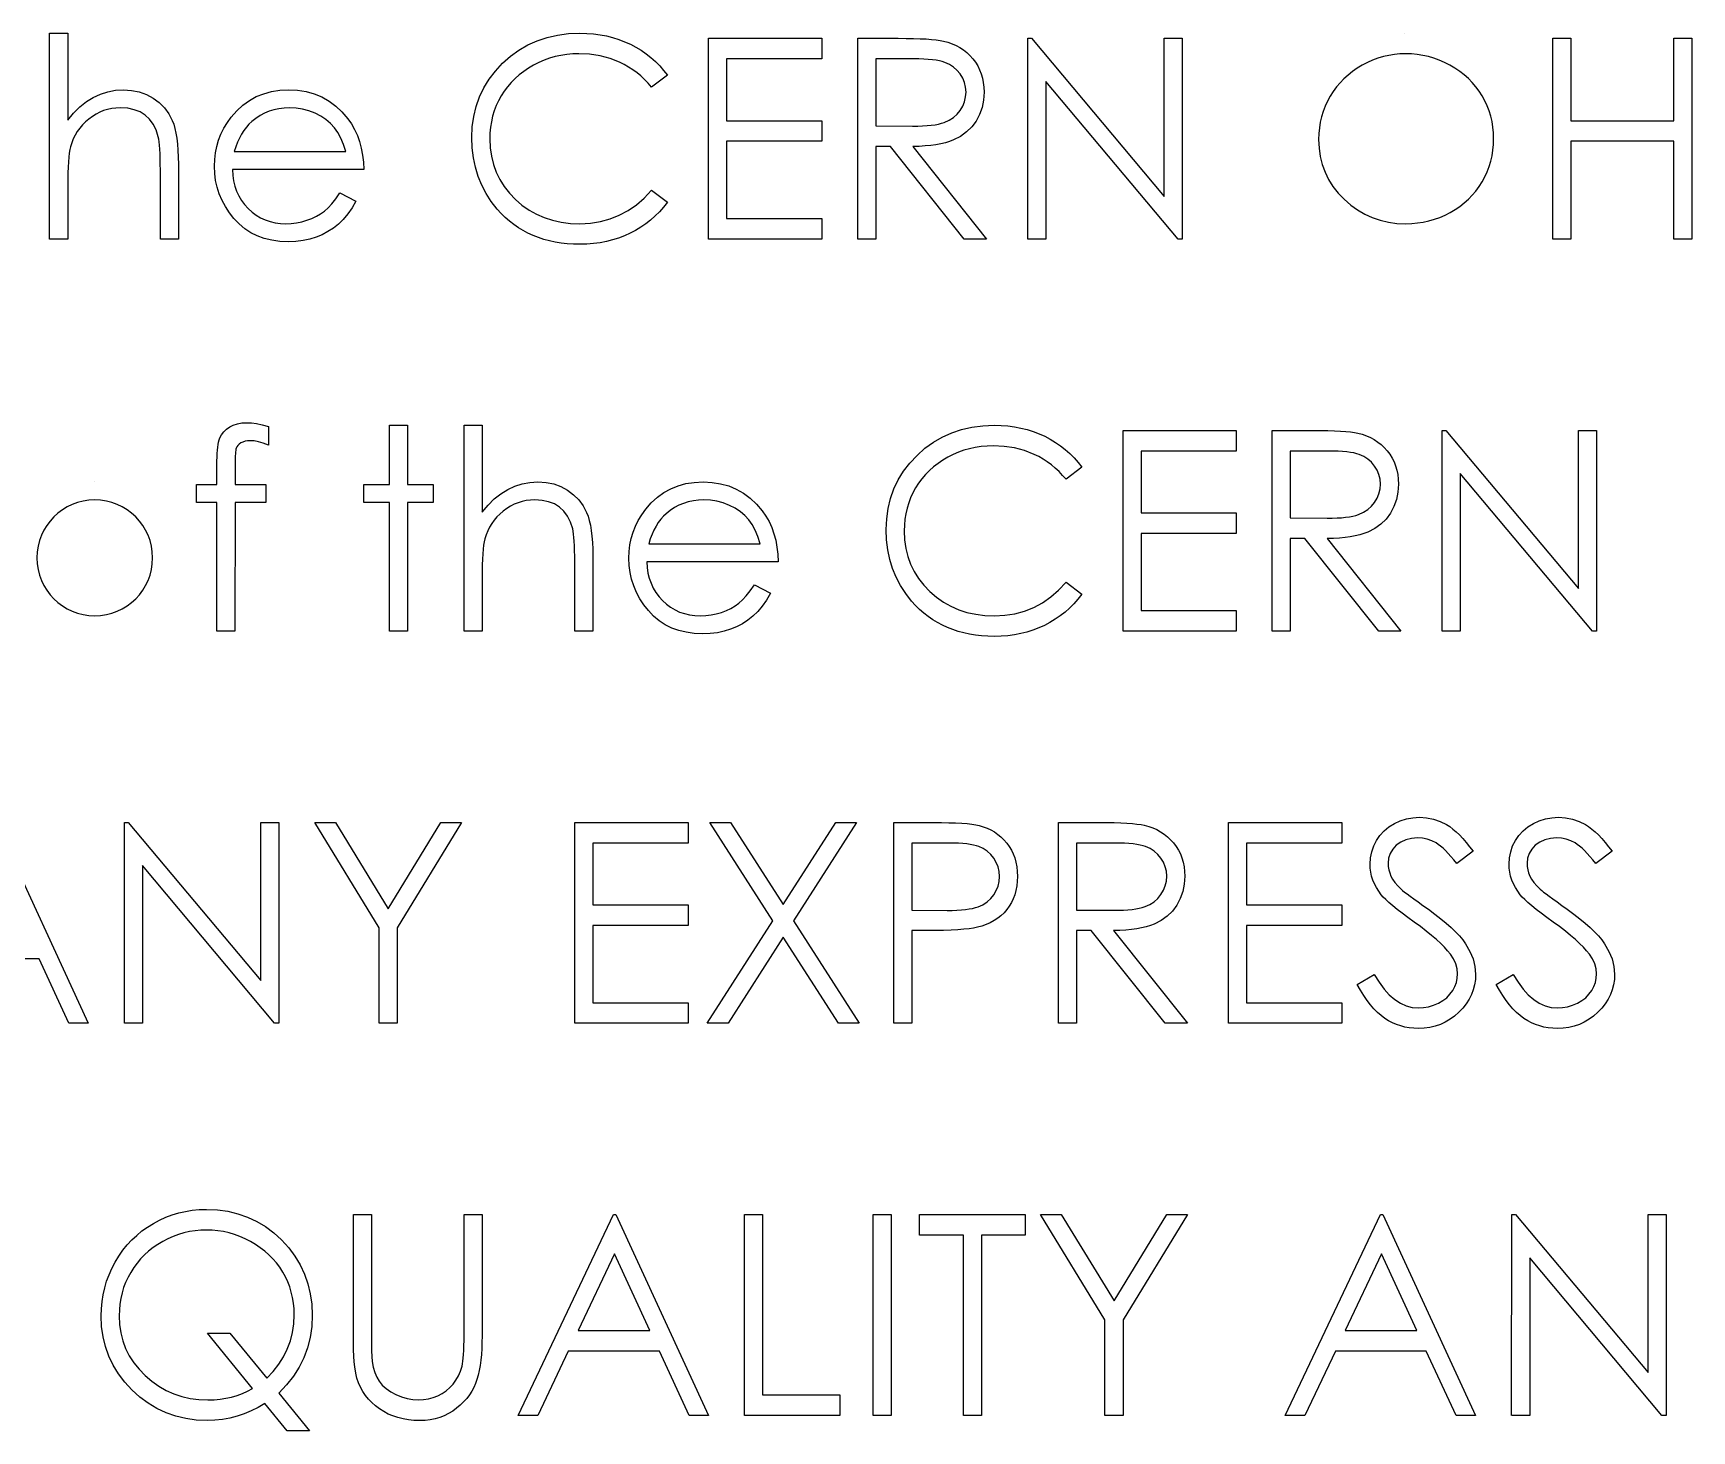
# Model space of a CAD drawing. Header units: millimetres. Extents: x -49 to 245, y 0 to 119.
# Drawn here: x 115.17 to 144.08, y 87.61 to 111.97 of the extents above; entities that cross this region are included whole.
import ezdxf

# ---------------------------------------------------------------- set-up
doc = ezdxf.new("R2010")
doc.units = ezdxf.units.MM

msp = doc.modelspace()

# ---------------------------------------------------------------- linework, layer by layer
at = {"color": 7, "linetype": 'Continuous'}
for p, q in [((139.08, 111.968), (139.08, 111.968)), ((116.242, 104.148), (116.242, 104.148))]:
    msp.add_line(p, q, dxfattribs=at)
at = {"color": 7, "linetype": 'Continuous', "flags": 128}
for points in [[(115.455, 111.968), (115.769, 111.968), (115.769, 111.968), (115.769, 110.453), (115.769, 110.453), (115.873, 110.577), (115.983, 110.684), (116.096, 110.776), (116.215, 110.849), (116.339, 110.907), (116.469, 110.948), (116.603, 110.973), (116.743, 110.981), (116.743, 110.981), (116.884, 110.972), (117.017, 110.945), (117.142, 110.9), (117.259, 110.837), (117.364, 110.758), (117.455, 110.668), (117.531, 110.564), (117.592, 110.448), (117.617, 110.383), (117.639, 110.309), (117.657, 110.227), (117.672, 110.136), (117.684, 110.035), (117.692, 109.927), (117.698, 109.81), (117.699, 109.685), (117.699, 109.685), (117.699, 108.379), (117.699, 108.379), (117.385, 108.379), (117.385, 108.379), (117.385, 109.582), (117.385, 109.582), (117.384, 109.686), (117.383, 109.781), (117.38, 109.868), (117.376, 109.946), (117.371, 110.014), (117.365, 110.072), (117.357, 110.123), (117.348, 110.164), (117.348, 110.164), (117.311, 110.281), (117.26, 110.384), (117.197, 110.47), (117.121, 110.541), (117.031, 110.596), (116.93, 110.635), (116.815, 110.659), (116.687, 110.667), (116.687, 110.667), (116.611, 110.664), (116.538, 110.655), (116.466, 110.64), (116.396, 110.619), (116.328, 110.591), (116.263, 110.558), (116.199, 110.518), (116.138, 110.472), (116.079, 110.422), (116.027, 110.369), (115.979, 110.313), (115.936, 110.254), (115.899, 110.192), (115.867, 110.128), (115.84, 110.06), (115.818, 109.99), (115.818, 109.99), (115.807, 109.939), (115.797, 109.878), (115.788, 109.807), (115.781, 109.725), (115.776, 109.635), (115.772, 109.534), (115.77, 109.424), (115.769, 109.303), (115.769, 109.303), (115.769, 108.379), (115.769, 108.379), (115.455, 108.379), (115.455, 108.379), (115.455, 111.968)], [(126.225, 111.236), (125.95, 111.026), (125.95, 111.026), (125.89, 111.095), (125.828, 111.161), (125.763, 111.222), (125.695, 111.278), (125.623, 111.33), (125.549, 111.378), (125.472, 111.421), (125.392, 111.461), (125.225, 111.526), (125.051, 111.572), (124.869, 111.6), (124.678, 111.609), (124.678, 111.609), (124.573, 111.606), (124.469, 111.597), (124.367, 111.581), (124.268, 111.559), (124.17, 111.531), (124.075, 111.498), (123.982, 111.457), (123.89, 111.411), (123.802, 111.359), (123.719, 111.303), (123.641, 111.243), (123.568, 111.178), (123.5, 111.109), (123.438, 111.036), (123.38, 110.959), (123.328, 110.877), (123.281, 110.792), (123.241, 110.705), (123.206, 110.615), (123.178, 110.522), (123.156, 110.426), (123.141, 110.329), (123.131, 110.228), (123.128, 110.125), (123.128, 110.125), (123.135, 109.97), (123.156, 109.822), (123.191, 109.68), (123.24, 109.546), (123.302, 109.417), (123.379, 109.295), (123.47, 109.179), (123.574, 109.071), (123.689, 108.972), (123.812, 108.885), (123.942, 108.813), (124.078, 108.754), (124.223, 108.707), (124.374, 108.674), (124.533, 108.654), (124.7, 108.648), (124.7, 108.648), (124.883, 108.657), (125.058, 108.684), (125.225, 108.73), (125.386, 108.794), (125.538, 108.876), (125.683, 108.976), (125.82, 109.094), (125.95, 109.231), (125.95, 109.231), (126.225, 109.023), (126.225, 109.023), (126.157, 108.938), (126.086, 108.857), (126.011, 108.782), (125.932, 108.712), (125.848, 108.646), (125.76, 108.586), (125.669, 108.531), (125.573, 108.48), (125.474, 108.435), (125.373, 108.397), (125.268, 108.364), (125.16, 108.336), (125.05, 108.315), (124.937, 108.301), (124.821, 108.292), (124.702, 108.289), (124.702, 108.289), (124.589, 108.291), (124.479, 108.299), (124.372, 108.311), (124.268, 108.327), (124.167, 108.348), (124.07, 108.375), (123.975, 108.406), (123.884, 108.442), (123.794, 108.482), (123.709, 108.528), (123.626, 108.578), (123.546, 108.633), (123.47, 108.693), (123.396, 108.757), (123.325, 108.827), (123.258, 108.901), (123.258, 108.901), (123.154, 109.033), (123.064, 109.173), (122.987, 109.319), (122.925, 109.472), (122.877, 109.631), (122.842, 109.797), (122.821, 109.969), (122.814, 110.149), (122.814, 110.149), (122.823, 110.337), (122.848, 110.518), (122.89, 110.692), (122.949, 110.857), (123.024, 111.015), (123.117, 111.165), (123.225, 111.308), (123.351, 111.443), (123.49, 111.567), (123.637, 111.673), (123.792, 111.763), (123.956, 111.837), (124.129, 111.895), (124.31, 111.935), (124.5, 111.96), (124.698, 111.968), (124.698, 111.968), (124.818, 111.965), (124.936, 111.956), (125.05, 111.941), (125.162, 111.92), (125.27, 111.893), (125.376, 111.86), (125.479, 111.82), (125.579, 111.775), (125.675, 111.725), (125.767, 111.67), (125.854, 111.609), (125.937, 111.545), (126.016, 111.475), (126.09, 111.4), (126.159, 111.32), (126.225, 111.236)], [(126.943, 111.879), (128.917, 111.879), (128.917, 111.879), (128.917, 111.52), (128.917, 111.52), (127.257, 111.52), (127.257, 111.52), (127.257, 110.443), (127.257, 110.443), (128.917, 110.443), (128.917, 110.443), (128.917, 110.084), (128.917, 110.084), (127.257, 110.084), (127.257, 110.084), (127.257, 108.737), (127.257, 108.737), (128.917, 108.737), (128.917, 108.737), (128.917, 108.379), (128.917, 108.379), (126.943, 108.379), (126.943, 108.379), (126.943, 111.879)], [(129.545, 111.879), (130.246, 111.879), (130.246, 111.879), (130.386, 111.878), (130.515, 111.876), (130.631, 111.871), (130.736, 111.867), (130.83, 111.86), (130.911, 111.852), (130.981, 111.842), (131.038, 111.831), (131.038, 111.831), (131.115, 111.811), (131.188, 111.785), (131.257, 111.754), (131.322, 111.718), (131.384, 111.677), (131.442, 111.63), (131.497, 111.579), (131.547, 111.522), (131.594, 111.462), (131.634, 111.398), (131.667, 111.33), (131.695, 111.259), (131.716, 111.185), (131.732, 111.108), (131.741, 111.027), (131.744, 110.943), (131.744, 110.943), (131.735, 110.803), (131.709, 110.673), (131.666, 110.551), (131.606, 110.437), (131.529, 110.335), (131.438, 110.246), (131.332, 110.17), (131.211, 110.107), (131.144, 110.082), (131.071, 110.058), (130.992, 110.039), (130.906, 110.023), (130.814, 110.011), (130.717, 110.002), (130.613, 109.996), (130.503, 109.994), (130.503, 109.994), (131.789, 108.379), (131.789, 108.379), (131.4, 108.379), (131.4, 108.379), (130.114, 109.994), (130.114, 109.994), (129.859, 109.994), (129.859, 109.994), (129.859, 108.379), (129.859, 108.379), (129.545, 108.379), (129.545, 108.379), (129.545, 111.879)], [(132.507, 108.379), (132.507, 111.879), (132.507, 111.879), (132.573, 111.879), (132.573, 111.879), (134.885, 109.124), (134.885, 109.124), (134.885, 111.879), (134.885, 111.879), (135.199, 111.879), (135.199, 111.879), (135.199, 108.379), (135.199, 108.379), (135.127, 108.379), (135.127, 108.379), (132.821, 111.127), (132.821, 111.127), (132.821, 108.379), (132.821, 108.379), (132.507, 108.379)], [(141.66, 111.879), (141.975, 111.879), (141.975, 111.879), (141.975, 110.443), (141.975, 110.443), (143.769, 110.443), (143.769, 110.443), (143.769, 111.879), (143.769, 111.879), (144.084, 111.879), (144.084, 111.879), (144.084, 108.379), (144.084, 108.379), (143.769, 108.379), (143.769, 108.379), (143.769, 110.084), (143.769, 110.084), (141.975, 110.084), (141.975, 110.084), (141.975, 108.379), (141.975, 108.379), (141.66, 108.379), (141.66, 108.379), (141.66, 111.879)], [(129.859, 111.52), (129.859, 110.353), (129.859, 110.353), (130.5, 110.348), (130.5, 110.348), (130.59, 110.349), (130.674, 110.352), (130.752, 110.357), (130.824, 110.364), (130.89, 110.373), (130.949, 110.384), (131.003, 110.398), (131.051, 110.413), (131.135, 110.451), (131.21, 110.498), (131.275, 110.555), (131.329, 110.622), (131.374, 110.696), (131.404, 110.774), (131.423, 110.857), (131.43, 110.943), (131.43, 110.943), (131.423, 111.027), (131.404, 111.108), (131.372, 111.184), (131.328, 111.257), (131.273, 111.323), (131.211, 111.378), (131.141, 111.423), (131.062, 111.459), (131.017, 111.473), (130.966, 111.485), (130.908, 111.496), (130.844, 111.504), (130.771, 111.511), (130.693, 111.516), (130.607, 111.519), (130.515, 111.52), (130.515, 111.52), (129.859, 111.52)], [(139.096, 111.609), (138.996, 111.606), (138.898, 111.597), (138.801, 111.581), (138.706, 111.559), (138.612, 111.531), (138.519, 111.496), (138.428, 111.456), (138.337, 111.409), (138.25, 111.357), (138.168, 111.3), (138.091, 111.239), (138.019, 111.174), (137.952, 111.104), (137.888, 111.031), (137.831, 110.952), (137.778, 110.87), (137.731, 110.784), (137.69, 110.696), (137.656, 110.605), (137.628, 110.511), (137.605, 110.416), (137.59, 110.318), (137.58, 110.218), (137.577, 110.114), (137.577, 110.114), (137.584, 109.963), (137.605, 109.818), (137.64, 109.679), (137.689, 109.546), (137.751, 109.418), (137.827, 109.297), (137.918, 109.182), (138.022, 109.073), (138.137, 108.973), (138.257, 108.887), (138.382, 108.814), (138.513, 108.754), (138.651, 108.707), (138.793, 108.674), (138.942, 108.654), (139.096, 108.648), (139.096, 108.648), (139.2, 108.651), (139.301, 108.66), (139.401, 108.675), (139.5, 108.697), (139.596, 108.724), (139.69, 108.757), (139.781, 108.797), (139.872, 108.843), (139.959, 108.894), (140.041, 108.949), (140.117, 109.01), (140.19, 109.074), (140.257, 109.143), (140.319, 109.216), (140.376, 109.294), (140.429, 109.377), (140.476, 109.463), (140.516, 109.551), (140.551, 109.642), (140.579, 109.735), (140.6, 109.831), (140.616, 109.928), (140.626, 110.028), (140.628, 110.131), (140.628, 110.131), (140.626, 110.232), (140.616, 110.332), (140.6, 110.429), (140.579, 110.523), (140.551, 110.615), (140.516, 110.704), (140.476, 110.791), (140.429, 110.876), (140.376, 110.957), (140.319, 111.034), (140.255, 111.107), (140.188, 111.176), (140.115, 111.24), (140.037, 111.301), (139.954, 111.357), (139.866, 111.409), (139.774, 111.456), (139.681, 111.496), (139.587, 111.531), (139.492, 111.559), (139.394, 111.581), (139.296, 111.597), (139.197, 111.606), (139.096, 111.609)], [(120.516, 109.186), (120.795, 109.04), (120.795, 109.04), (120.726, 108.923), (120.653, 108.817), (120.574, 108.723), (120.49, 108.642), (120.401, 108.571), (120.307, 108.51), (120.207, 108.456), (120.102, 108.412), (119.99, 108.378), (119.872, 108.353), (119.746, 108.339), (119.614, 108.334), (119.614, 108.334), (119.466, 108.34), (119.328, 108.359), (119.197, 108.39), (119.075, 108.435), (118.961, 108.491), (118.855, 108.561), (118.757, 108.643), (118.668, 108.737), (118.588, 108.84), (118.519, 108.946), (118.46, 109.055), (118.413, 109.168), (118.375, 109.284), (118.348, 109.402), (118.333, 109.525), (118.327, 109.65), (118.327, 109.65), (118.332, 109.768), (118.345, 109.883), (118.369, 109.995), (118.401, 110.103), (118.442, 110.208), (118.493, 110.31), (118.553, 110.409), (118.622, 110.504), (118.622, 110.504), (118.719, 110.616), (118.824, 110.713), (118.937, 110.795), (119.058, 110.862), (119.187, 110.914), (119.324, 110.952), (119.469, 110.973), (119.621, 110.981), (119.621, 110.981), (119.778, 110.973), (119.928, 110.95), (120.069, 110.91), (120.201, 110.856), (120.326, 110.785), (120.442, 110.698), (120.551, 110.595), (120.651, 110.478), (120.651, 110.478), (120.716, 110.386), (120.771, 110.289), (120.819, 110.186), (120.857, 110.078), (120.888, 109.964), (120.911, 109.845), (120.924, 109.72), (120.93, 109.59), (120.93, 109.59), (118.641, 109.59), (118.641, 109.59), (118.648, 109.489), (118.662, 109.392), (118.684, 109.3), (118.715, 109.214), (118.753, 109.132), (118.799, 109.054), (118.854, 108.981), (118.916, 108.912), (118.985, 108.85), (119.057, 108.796), (119.133, 108.751), (119.214, 108.714), (119.298, 108.685), (119.387, 108.665), (119.478, 108.652), (119.574, 108.648), (119.574, 108.648), (119.668, 108.651), (119.76, 108.662), (119.851, 108.681), (119.941, 108.707), (120.027, 108.74), (120.107, 108.777), (120.179, 108.82), (120.245, 108.866), (120.309, 108.923), (120.375, 108.996), (120.445, 109.083), (120.516, 109.186)], [(120.616, 109.904), (120.578, 110.028), (120.533, 110.139), (120.48, 110.236), (120.42, 110.321), (120.351, 110.395), (120.271, 110.462), (120.182, 110.52), (120.081, 110.572), (119.975, 110.614), (119.865, 110.643), (119.753, 110.661), (119.638, 110.667), (119.638, 110.667), (119.544, 110.663), (119.452, 110.652), (119.365, 110.633), (119.281, 110.607), (119.2, 110.573), (119.123, 110.532), (119.049, 110.483), (118.978, 110.427), (118.978, 110.427), (118.929, 110.381), (118.884, 110.329), (118.841, 110.272), (118.802, 110.21), (118.765, 110.141), (118.732, 110.068), (118.702, 109.989), (118.674, 109.904), (118.674, 109.904), (120.616, 109.904)], [(119.269, 105.114), (119.269, 104.787), (119.269, 104.787), (119.18, 104.822), (119.097, 104.846), (119.021, 104.861), (118.951, 104.866), (118.951, 104.866), (118.904, 104.863), (118.861, 104.856), (118.822, 104.843), (118.787, 104.826), (118.758, 104.805), (118.734, 104.783), (118.716, 104.759), (118.705, 104.734), (118.701, 104.718), (118.698, 104.697), (118.695, 104.671), (118.692, 104.639), (118.69, 104.601), (118.69, 104.559), (118.688, 104.511), (118.688, 104.458), (118.688, 104.458), (118.688, 104.103), (118.688, 104.103), (119.225, 104.103), (119.225, 104.103), (119.225, 103.789), (119.225, 103.789), (118.688, 103.789), (118.688, 103.789), (118.686, 101.545), (118.686, 101.545), (118.372, 101.545), (118.372, 101.545), (118.372, 103.789), (118.372, 103.789), (118.013, 103.789), (118.013, 103.789), (118.013, 104.103), (118.013, 104.103), (118.372, 104.103), (118.372, 104.103), (118.372, 104.512), (118.372, 104.512), (118.373, 104.58), (118.376, 104.642), (118.379, 104.7), (118.385, 104.753), (118.392, 104.8), (118.401, 104.843), (118.411, 104.88), (118.422, 104.913), (118.452, 104.97), (118.491, 105.021), (118.537, 105.067), (118.594, 105.106), (118.657, 105.138), (118.727, 105.162), (118.804, 105.175), (118.887, 105.18), (118.887, 105.18), (118.971, 105.176), (119.063, 105.164), (119.162, 105.143), (119.269, 105.114)], [(121.378, 105.135), (121.693, 105.135), (121.693, 105.135), (121.693, 104.103), (121.693, 104.103), (122.141, 104.103), (122.141, 104.103), (122.141, 103.789), (122.141, 103.789), (121.693, 103.789), (121.693, 103.789), (121.693, 101.545), (121.693, 101.545), (121.378, 101.545), (121.378, 101.545), (121.378, 103.789), (121.378, 103.789), (120.93, 103.789), (120.93, 103.789), (120.93, 104.103), (120.93, 104.103), (121.378, 104.103), (121.378, 104.103), (121.378, 105.135)], [(122.68, 105.135), (122.994, 105.135), (122.994, 105.135), (122.994, 103.62), (122.994, 103.62), (123.098, 103.744), (123.207, 103.851), (123.321, 103.942), (123.44, 104.016), (123.564, 104.073), (123.694, 104.115), (123.827, 104.139), (123.967, 104.148), (123.967, 104.148), (124.109, 104.139), (124.242, 104.112), (124.367, 104.066), (124.483, 104.003), (124.588, 103.925), (124.679, 103.834), (124.755, 103.731), (124.816, 103.615), (124.841, 103.55), (124.863, 103.475), (124.881, 103.393), (124.897, 103.302), (124.908, 103.202), (124.916, 103.094), (124.922, 102.977), (124.923, 102.851), (124.923, 102.851), (124.923, 101.545), (124.923, 101.545), (124.609, 101.545), (124.609, 101.545), (124.609, 102.748), (124.609, 102.748), (124.608, 102.853), (124.607, 102.948), (124.604, 103.034), (124.6, 103.112), (124.595, 103.18), (124.589, 103.239), (124.581, 103.29), (124.573, 103.33), (124.573, 103.33), (124.535, 103.448), (124.484, 103.55), (124.421, 103.637), (124.345, 103.707), (124.256, 103.763), (124.154, 103.802), (124.039, 103.826), (123.912, 103.834), (123.912, 103.834), (123.836, 103.831), (123.762, 103.822), (123.69, 103.806), (123.621, 103.785), (123.553, 103.757), (123.487, 103.724), (123.424, 103.684), (123.362, 103.639), (123.304, 103.588), (123.251, 103.536), (123.203, 103.48), (123.161, 103.421), (123.124, 103.359), (123.091, 103.294), (123.064, 103.226), (123.042, 103.156), (123.042, 103.156), (123.031, 103.105), (123.021, 103.044), (123.013, 102.973), (123.006, 102.892), (123.001, 102.802), (122.997, 102.701), (122.995, 102.591), (122.994, 102.47), (122.994, 102.47), (122.994, 101.545), (122.994, 101.545), (122.68, 101.545), (122.68, 101.545), (122.68, 105.135)], [(133.449, 104.403), (133.174, 104.193), (133.174, 104.193), (133.115, 104.262), (133.052, 104.327), (132.987, 104.388), (132.919, 104.445), (132.847, 104.497), (132.774, 104.545), (132.697, 104.588), (132.617, 104.627), (132.45, 104.693), (132.275, 104.739), (132.093, 104.767), (131.902, 104.776), (131.902, 104.776), (131.797, 104.773), (131.693, 104.763), (131.592, 104.748), (131.493, 104.726), (131.395, 104.698), (131.299, 104.664), (131.206, 104.624), (131.114, 104.578), (131.026, 104.526), (130.943, 104.47), (130.865, 104.409), (130.792, 104.345), (130.724, 104.276), (130.662, 104.203), (130.604, 104.125), (130.552, 104.044), (130.505, 103.959), (130.465, 103.871), (130.431, 103.782), (130.403, 103.689), (130.381, 103.593), (130.365, 103.496), (130.356, 103.395), (130.353, 103.292), (130.353, 103.292), (130.36, 103.137), (130.381, 102.989), (130.415, 102.847), (130.464, 102.713), (130.527, 102.584), (130.604, 102.462), (130.694, 102.346), (130.799, 102.237), (130.914, 102.138), (131.036, 102.052), (131.166, 101.98), (131.303, 101.92), (131.447, 101.874), (131.599, 101.841), (131.758, 101.821), (131.924, 101.814), (131.924, 101.814), (132.107, 101.824), (132.282, 101.851), (132.45, 101.896), (132.61, 101.96), (132.763, 102.042), (132.908, 102.143), (133.044, 102.261), (133.174, 102.398), (133.174, 102.398), (133.449, 102.19), (133.449, 102.19), (133.382, 102.105), (133.31, 102.024), (133.235, 101.949), (133.156, 101.879), (133.072, 101.813), (132.985, 101.753), (132.893, 101.697), (132.798, 101.647), (132.699, 101.602), (132.597, 101.563), (132.493, 101.53), (132.385, 101.503), (132.275, 101.482), (132.161, 101.467), (132.045, 101.458), (131.926, 101.455), (131.926, 101.455), (131.813, 101.458), (131.703, 101.465), (131.597, 101.477), (131.493, 101.494), (131.392, 101.515), (131.294, 101.542), (131.2, 101.573), (131.108, 101.608), (131.019, 101.649), (130.933, 101.695), (130.851, 101.745), (130.771, 101.8), (130.694, 101.859), (130.621, 101.924), (130.55, 101.993), (130.482, 102.068), (130.482, 102.068), (130.379, 102.2), (130.288, 102.34), (130.212, 102.485), (130.149, 102.638), (130.101, 102.797), (130.067, 102.964), (130.046, 103.136), (130.039, 103.316), (130.039, 103.316), (130.047, 103.504), (130.072, 103.685), (130.114, 103.858), (130.173, 104.024), (130.248, 104.181), (130.341, 104.332), (130.45, 104.474), (130.576, 104.61), (130.715, 104.733), (130.861, 104.84), (131.017, 104.929), (131.181, 105.004), (131.353, 105.061), (131.534, 105.102), (131.724, 105.127), (131.922, 105.135), (131.922, 105.135), (132.042, 105.132), (132.16, 105.123), (132.275, 105.108), (132.386, 105.087), (132.495, 105.06), (132.601, 105.026), (132.704, 104.987), (132.803, 104.942), (132.899, 104.892), (132.991, 104.836), (133.079, 104.776), (133.161, 104.711), (133.24, 104.641), (133.314, 104.567), (133.384, 104.487), (133.449, 104.403)], [(134.167, 105.045), (136.141, 105.045), (136.141, 105.045), (136.141, 104.686), (136.141, 104.686), (134.481, 104.686), (134.481, 104.686), (134.481, 103.609), (134.481, 103.609), (136.141, 103.609), (136.141, 103.609), (136.141, 103.25), (136.141, 103.25), (134.481, 103.25), (134.481, 103.25), (134.481, 101.904), (134.481, 101.904), (136.141, 101.904), (136.141, 101.904), (136.141, 101.545), (136.141, 101.545), (134.167, 101.545), (134.167, 101.545), (134.167, 105.045)], [(136.769, 105.045), (137.47, 105.045), (137.47, 105.045), (137.61, 105.044), (137.739, 105.042), (137.855, 105.038), (137.961, 105.033), (138.054, 105.026), (138.135, 105.019), (138.205, 105.009), (138.263, 104.998), (138.263, 104.998), (138.339, 104.977), (138.412, 104.951), (138.482, 104.92), (138.547, 104.885), (138.608, 104.843), (138.667, 104.797), (138.721, 104.746), (138.772, 104.689), (138.818, 104.629), (138.858, 104.564), (138.892, 104.497), (138.919, 104.426), (138.941, 104.352), (138.956, 104.275), (138.965, 104.193), (138.968, 104.109), (138.968, 104.109), (138.96, 103.97), (138.934, 103.839), (138.89, 103.717), (138.83, 103.604), (138.754, 103.501), (138.662, 103.412), (138.556, 103.337), (138.435, 103.274), (138.368, 103.248), (138.295, 103.225), (138.216, 103.206), (138.13, 103.19), (138.038, 103.177), (137.941, 103.168), (137.837, 103.163), (137.727, 103.161), (137.727, 103.161), (139.013, 101.545), (139.013, 101.545), (138.625, 101.545), (138.625, 101.545), (137.339, 103.161), (137.339, 103.161), (137.084, 103.161), (137.084, 103.161), (137.084, 101.545), (137.084, 101.545), (136.769, 101.545), (136.769, 101.545), (136.769, 105.045)], [(139.731, 101.545), (139.731, 105.045), (139.731, 105.045), (139.797, 105.045), (139.797, 105.045), (142.109, 102.29), (142.109, 102.29), (142.109, 105.045), (142.109, 105.045), (142.423, 105.045), (142.423, 105.045), (142.423, 101.545), (142.423, 101.545), (142.352, 101.545), (142.352, 101.545), (140.045, 104.294), (140.045, 104.294), (140.045, 101.545), (140.045, 101.545), (139.731, 101.545)], [(137.084, 104.686), (137.084, 103.52), (137.084, 103.52), (137.724, 103.515), (137.724, 103.515), (137.814, 103.515), (137.898, 103.519), (137.976, 103.524), (138.048, 103.531), (138.114, 103.54), (138.174, 103.551), (138.228, 103.564), (138.275, 103.58), (138.36, 103.618), (138.435, 103.665), (138.499, 103.722), (138.554, 103.789), (138.598, 103.863), (138.629, 103.941), (138.648, 104.024), (138.654, 104.11), (138.654, 104.11), (138.648, 104.194), (138.629, 104.275), (138.597, 104.351), (138.552, 104.423), (138.498, 104.489), (138.435, 104.545), (138.365, 104.59), (138.287, 104.625), (138.242, 104.639), (138.191, 104.652), (138.132, 104.662), (138.068, 104.671), (137.996, 104.678), (137.917, 104.683), (137.832, 104.686), (137.74, 104.686), (137.74, 104.686), (137.084, 104.686)], [(127.74, 102.353), (128.019, 102.206), (128.019, 102.206), (127.951, 102.089), (127.877, 101.984), (127.799, 101.89), (127.714, 101.809), (127.625, 101.738), (127.531, 101.676), (127.431, 101.623), (127.326, 101.579), (127.215, 101.544), (127.096, 101.52), (126.971, 101.505), (126.838, 101.5), (126.838, 101.5), (126.691, 101.507), (126.552, 101.526), (126.422, 101.557), (126.299, 101.601), (126.185, 101.658), (126.079, 101.727), (125.981, 101.809), (125.892, 101.904), (125.812, 102.007), (125.743, 102.112), (125.685, 102.222), (125.637, 102.335), (125.599, 102.45), (125.573, 102.569), (125.557, 102.692), (125.552, 102.817), (125.552, 102.817), (125.556, 102.935), (125.57, 103.05), (125.593, 103.161), (125.625, 103.27), (125.666, 103.375), (125.717, 103.477), (125.777, 103.576), (125.846, 103.671), (125.846, 103.671), (125.943, 103.782), (126.049, 103.88), (126.161, 103.961), (126.283, 104.029), (126.412, 104.08), (126.548, 104.118), (126.693, 104.14), (126.846, 104.148), (126.846, 104.148), (127.003, 104.14), (127.152, 104.116), (127.293, 104.077), (127.426, 104.022), (127.55, 103.951), (127.667, 103.864), (127.775, 103.762), (127.876, 103.644), (127.876, 103.644), (127.94, 103.552), (127.996, 103.456), (128.043, 103.353), (128.082, 103.245), (128.113, 103.131), (128.135, 103.012), (128.148, 102.887), (128.154, 102.757), (128.154, 102.757), (125.866, 102.757), (125.866, 102.757), (125.872, 102.656), (125.886, 102.559), (125.908, 102.467), (125.939, 102.38), (125.977, 102.298), (126.023, 102.22), (126.078, 102.147), (126.14, 102.079), (126.209, 102.017), (126.281, 101.963), (126.358, 101.917), (126.438, 101.88), (126.523, 101.852), (126.611, 101.831), (126.703, 101.819), (126.799, 101.814), (126.799, 101.814), (126.893, 101.818), (126.985, 101.829), (127.076, 101.848), (127.165, 101.874), (127.252, 101.906), (127.331, 101.944), (127.403, 101.986), (127.469, 102.033), (127.533, 102.09), (127.599, 102.163), (127.669, 102.25), (127.74, 102.353)], [(127.84, 103.071), (127.803, 103.195), (127.757, 103.306), (127.705, 103.403), (127.644, 103.487), (127.576, 103.562), (127.496, 103.628), (127.406, 103.687), (127.306, 103.738), (127.199, 103.78), (127.089, 103.81), (126.977, 103.828), (126.862, 103.834), (126.862, 103.834), (126.768, 103.83), (126.677, 103.819), (126.589, 103.8), (126.506, 103.774), (126.424, 103.74), (126.347, 103.699), (126.274, 103.65), (126.203, 103.594), (126.203, 103.594), (126.154, 103.548), (126.108, 103.496), (126.065, 103.439), (126.026, 103.377), (125.99, 103.308), (125.956, 103.234), (125.926, 103.156), (125.899, 103.071), (125.899, 103.071), (127.84, 103.071)], [(114.513, 98.212), (116.128, 94.712), (116.128, 94.712), (115.787, 94.712), (115.787, 94.712), (115.27, 95.834), (115.27, 95.834), (113.683, 95.834), (113.683, 95.834), (113.151, 94.712), (113.151, 94.712), (112.808, 94.712), (112.808, 94.712), (114.468, 98.212), (114.468, 98.212), (114.513, 98.212)], [(116.757, 94.712), (116.757, 98.212), (116.757, 98.212), (116.823, 98.212), (116.823, 98.212), (119.135, 95.457), (119.135, 95.457), (119.135, 98.212), (119.135, 98.212), (119.449, 98.212), (119.449, 98.212), (119.449, 94.712), (119.449, 94.712), (119.377, 94.712), (119.377, 94.712), (117.071, 97.46), (117.071, 97.46), (117.071, 94.712), (117.071, 94.712), (116.757, 94.712)], [(120.077, 98.212), (120.437, 98.212), (120.437, 98.212), (121.357, 96.708), (121.357, 96.708), (122.275, 98.212), (122.275, 98.212), (122.635, 98.212), (122.635, 98.212), (121.513, 96.376), (121.513, 96.376), (121.513, 94.712), (121.513, 94.712), (121.199, 94.712), (121.199, 94.712), (121.199, 96.376), (121.199, 96.376), (120.077, 98.212)], [(124.609, 98.212), (126.584, 98.212), (126.584, 98.212), (126.584, 97.853), (126.584, 97.853), (124.923, 97.853), (124.923, 97.853), (124.923, 96.776), (124.923, 96.776), (126.584, 96.776), (126.584, 96.776), (126.584, 96.417), (126.584, 96.417), (124.923, 96.417), (124.923, 96.417), (124.923, 95.071), (124.923, 95.071), (126.584, 95.071), (126.584, 95.071), (126.584, 94.712), (126.584, 94.712), (124.609, 94.712), (124.609, 94.712), (124.609, 98.212)], [(126.965, 98.212), (127.327, 98.212), (127.327, 98.212), (128.244, 96.78), (128.244, 96.78), (129.16, 98.212), (129.16, 98.212), (129.523, 98.212), (129.523, 98.212), (128.425, 96.497), (128.425, 96.497), (129.568, 94.712), (129.568, 94.712), (129.205, 94.712), (129.205, 94.712), (128.244, 96.214), (128.244, 96.214), (127.283, 94.712), (127.283, 94.712), (126.92, 94.712), (126.92, 94.712), (128.063, 96.497), (128.063, 96.497), (126.965, 98.212)], [(130.173, 98.212), (130.86, 98.212), (130.86, 98.212), (131.001, 98.211), (131.131, 98.208), (131.249, 98.204), (131.355, 98.199), (131.448, 98.192), (131.53, 98.182), (131.599, 98.172), (131.657, 98.159), (131.657, 98.159), (131.729, 98.138), (131.798, 98.112), (131.863, 98.081), (131.925, 98.046), (131.984, 98.005), (132.039, 97.959), (132.091, 97.909), (132.139, 97.854), (132.183, 97.794), (132.221, 97.731), (132.254, 97.664), (132.28, 97.593), (132.3, 97.518), (132.315, 97.441), (132.324, 97.359), (132.327, 97.273), (132.327, 97.273), (132.324, 97.187), (132.315, 97.105), (132.301, 97.026), (132.281, 96.952), (132.254, 96.881), (132.223, 96.815), (132.185, 96.751), (132.141, 96.693), (132.093, 96.638), (132.04, 96.587), (131.982, 96.542), (131.92, 96.501), (131.854, 96.465), (131.783, 96.434), (131.708, 96.407), (131.629, 96.385), (131.629, 96.385), (131.563, 96.371), (131.484, 96.359), (131.392, 96.35), (131.287, 96.342), (131.169, 96.336), (131.038, 96.331), (130.895, 96.328), (130.738, 96.327), (130.738, 96.327), (130.487, 96.327), (130.487, 96.327), (130.487, 94.712), (130.487, 94.712), (130.173, 94.712), (130.173, 94.712), (130.173, 98.212)], [(133.045, 98.212), (133.746, 98.212), (133.746, 98.212), (133.886, 98.211), (134.015, 98.209), (134.131, 98.205), (134.236, 98.2), (134.33, 98.193), (134.411, 98.185), (134.481, 98.175), (134.538, 98.164), (134.538, 98.164), (134.615, 98.144), (134.688, 98.118), (134.757, 98.087), (134.822, 98.051), (134.884, 98.01), (134.942, 97.964), (134.997, 97.912), (135.047, 97.856), (135.094, 97.795), (135.134, 97.731), (135.167, 97.664), (135.195, 97.593), (135.216, 97.518), (135.232, 97.441), (135.241, 97.36), (135.244, 97.276), (135.244, 97.276), (135.235, 97.136), (135.209, 97.006), (135.166, 96.884), (135.106, 96.77), (135.029, 96.668), (134.938, 96.579), (134.832, 96.503), (134.711, 96.441), (134.644, 96.415), (134.571, 96.392), (134.492, 96.373), (134.406, 96.357), (134.314, 96.344), (134.217, 96.335), (134.113, 96.329), (134.003, 96.327), (134.003, 96.327), (135.289, 94.712), (135.289, 94.712), (134.9, 94.712), (134.9, 94.712), (133.614, 96.327), (133.614, 96.327), (133.359, 96.327), (133.359, 96.327), (133.359, 94.712), (133.359, 94.712), (133.045, 94.712), (133.045, 94.712), (133.045, 98.212)], [(136.007, 98.212), (137.981, 98.212), (137.981, 98.212), (137.981, 97.853), (137.981, 97.853), (136.321, 97.853), (136.321, 97.853), (136.321, 96.776), (136.321, 96.776), (137.981, 96.776), (137.981, 96.776), (137.981, 96.417), (137.981, 96.417), (136.321, 96.417), (136.321, 96.417), (136.321, 95.071), (136.321, 95.071), (137.981, 95.071), (137.981, 95.071), (137.981, 94.712), (137.981, 94.712), (136.007, 94.712), (136.007, 94.712), (136.007, 98.212)], [(138.25, 95.387), (138.546, 95.564), (138.546, 95.564), (138.631, 95.428), (138.719, 95.309), (138.81, 95.209), (138.904, 95.127), (139.002, 95.063), (139.103, 95.018), (139.207, 94.99), (139.315, 94.981), (139.315, 94.981), (139.406, 94.986), (139.495, 95.001), (139.582, 95.027), (139.665, 95.062), (139.742, 95.107), (139.81, 95.158), (139.867, 95.217), (139.915, 95.282), (139.952, 95.352), (139.979, 95.424), (139.995, 95.498), (140, 95.574), (140, 95.574), (139.993, 95.661), (139.969, 95.748), (139.929, 95.833), (139.875, 95.918), (139.875, 95.918), (139.827, 95.977), (139.771, 96.04), (139.705, 96.105), (139.631, 96.174), (139.547, 96.244), (139.455, 96.319), (139.354, 96.396), (139.244, 96.476), (139.244, 96.476), (139.134, 96.555), (139.035, 96.629), (138.947, 96.697), (138.87, 96.76), (138.803, 96.817), (138.748, 96.867), (138.704, 96.913), (138.67, 96.952), (138.67, 96.952), (138.625, 97.014), (138.585, 97.077), (138.551, 97.142), (138.524, 97.209), (138.502, 97.275), (138.486, 97.344), (138.477, 97.414), (138.475, 97.485), (138.475, 97.485), (138.482, 97.596), (138.503, 97.702), (138.537, 97.803), (138.585, 97.899), (138.647, 97.987), (138.719, 98.067), (138.803, 98.135), (138.898, 98.194), (139.001, 98.241), (139.109, 98.275), (139.221, 98.295), (139.337, 98.302), (139.337, 98.302), (139.46, 98.294), (139.58, 98.27), (139.695, 98.23), (139.807, 98.175), (139.862, 98.14), (139.917, 98.098), (139.974, 98.05), (140.032, 97.995), (140.09, 97.933), (140.149, 97.865), (140.209, 97.79), (140.269, 97.709), (140.269, 97.709), (139.985, 97.494), (139.985, 97.494), (139.934, 97.56), (139.884, 97.619), (139.836, 97.673), (139.79, 97.721), (139.746, 97.763), (139.704, 97.8), (139.664, 97.83), (139.626, 97.855), (139.55, 97.894), (139.471, 97.921), (139.388, 97.937), (139.302, 97.943), (139.302, 97.943), (139.194, 97.935), (139.096, 97.91), (139.01, 97.87), (138.932, 97.814), (138.869, 97.747), (138.824, 97.672), (138.798, 97.589), (138.789, 97.5), (138.789, 97.5), (138.791, 97.443), (138.801, 97.388), (138.816, 97.333), (138.838, 97.279), (138.868, 97.225), (138.908, 97.168), (138.958, 97.109), (139.019, 97.047), (139.019, 97.047), (139.042, 97.027), (139.075, 97), (139.119, 96.967), (139.173, 96.927), (139.237, 96.88), (139.311, 96.826), (139.395, 96.766), (139.49, 96.699), (139.49, 96.699), (139.603, 96.615), (139.708, 96.535), (139.803, 96.456), (139.888, 96.38), (139.964, 96.306), (140.032, 96.235), (140.09, 96.165), (140.138, 96.098), (140.215, 95.966), (140.27, 95.834), (140.303, 95.702), (140.314, 95.569), (140.314, 95.569), (140.31, 95.475), (140.296, 95.384), (140.274, 95.297), (140.241, 95.212), (140.201, 95.13), (140.15, 95.051), (140.091, 94.976), (140.023, 94.904), (139.948, 94.838), (139.869, 94.781), (139.786, 94.732), (139.7, 94.693), (139.61, 94.662), (139.515, 94.64), (139.417, 94.626), (139.315, 94.622), (139.315, 94.622), (139.235, 94.625), (139.157, 94.633), (139.082, 94.647), (139.008, 94.666), (138.937, 94.691), (138.867, 94.721), (138.798, 94.757), (138.732, 94.798), (138.667, 94.846), (138.604, 94.901), (138.542, 94.964), (138.481, 95.034), (138.421, 95.111), (138.363, 95.196), (138.306, 95.287), (138.25, 95.387)], [(140.673, 95.387), (140.969, 95.564), (140.969, 95.564), (141.054, 95.428), (141.142, 95.309), (141.233, 95.209), (141.327, 95.127), (141.425, 95.063), (141.526, 95.018), (141.63, 94.99), (141.738, 94.981), (141.738, 94.981), (141.829, 94.986), (141.918, 95.001), (142.005, 95.027), (142.088, 95.062), (142.165, 95.107), (142.233, 95.158), (142.29, 95.217), (142.338, 95.282), (142.375, 95.352), (142.402, 95.424), (142.418, 95.498), (142.423, 95.574), (142.423, 95.574), (142.416, 95.661), (142.392, 95.748), (142.352, 95.833), (142.298, 95.918), (142.298, 95.918), (142.25, 95.977), (142.194, 96.04), (142.128, 96.105), (142.054, 96.174), (141.97, 96.244), (141.879, 96.319), (141.777, 96.396), (141.667, 96.476), (141.667, 96.476), (141.557, 96.555), (141.458, 96.629), (141.37, 96.697), (141.293, 96.76), (141.226, 96.817), (141.171, 96.867), (141.127, 96.913), (141.093, 96.952), (141.093, 96.952), (141.048, 97.014), (141.008, 97.077), (140.974, 97.142), (140.947, 97.209), (140.925, 97.275), (140.91, 97.344), (140.9, 97.414), (140.898, 97.485), (140.898, 97.485), (140.905, 97.596), (140.926, 97.702), (140.96, 97.803), (141.008, 97.899), (141.07, 97.987), (141.142, 98.067), (141.226, 98.135), (141.321, 98.194), (141.424, 98.241), (141.532, 98.275), (141.644, 98.295), (141.76, 98.302), (141.76, 98.302), (141.883, 98.294), (142.003, 98.27), (142.118, 98.23), (142.23, 98.175), (142.285, 98.14), (142.341, 98.098), (142.397, 98.05), (142.455, 97.995), (142.513, 97.933), (142.572, 97.865), (142.632, 97.79), (142.693, 97.709), (142.693, 97.709), (142.409, 97.494), (142.409, 97.494), (142.357, 97.56), (142.307, 97.619), (142.259, 97.673), (142.213, 97.721), (142.169, 97.763), (142.127, 97.8), (142.087, 97.83), (142.049, 97.855), (141.973, 97.894), (141.894, 97.921), (141.811, 97.937), (141.725, 97.943), (141.725, 97.943), (141.617, 97.935), (141.52, 97.91), (141.433, 97.87), (141.355, 97.814), (141.292, 97.747), (141.248, 97.672), (141.221, 97.589), (141.212, 97.5), (141.212, 97.5), (141.215, 97.443), (141.224, 97.388), (141.239, 97.333), (141.261, 97.279), (141.291, 97.225), (141.331, 97.168), (141.381, 97.109), (141.442, 97.047), (141.442, 97.047), (141.466, 97.027), (141.499, 97), (141.542, 96.967), (141.596, 96.927), (141.66, 96.88), (141.734, 96.826), (141.818, 96.766), (141.913, 96.699), (141.913, 96.699), (142.026, 96.615), (142.131, 96.535), (142.226, 96.456), (142.311, 96.38), (142.388, 96.306), (142.455, 96.235), (142.513, 96.165), (142.561, 96.098), (142.639, 95.966), (142.693, 95.834), (142.726, 95.702), (142.737, 95.569), (142.737, 95.569), (142.733, 95.475), (142.719, 95.384), (142.697, 95.297), (142.664, 95.212), (142.624, 95.13), (142.573, 95.051), (142.514, 94.976), (142.446, 94.904), (142.371, 94.838), (142.292, 94.781), (142.209, 94.732), (142.123, 94.693), (142.033, 94.662), (141.938, 94.64), (141.84, 94.626), (141.738, 94.622), (141.738, 94.622), (141.658, 94.625), (141.581, 94.633), (141.505, 94.647), (141.431, 94.666), (141.36, 94.691), (141.29, 94.721), (141.222, 94.757), (141.155, 94.798), (141.09, 94.846), (141.027, 94.901), (140.965, 94.964), (140.904, 95.034), (140.844, 95.111), (140.786, 95.196), (140.729, 95.287), (140.673, 95.387)], [(130.487, 97.853), (130.487, 96.686), (130.487, 96.686), (131.1, 96.678), (131.1, 96.678), (131.19, 96.679), (131.273, 96.683), (131.35, 96.688), (131.422, 96.695), (131.486, 96.704), (131.545, 96.714), (131.597, 96.728), (131.644, 96.742), (131.725, 96.779), (131.798, 96.826), (131.86, 96.884), (131.914, 96.951), (131.958, 97.025), (131.989, 97.103), (132.007, 97.185), (132.013, 97.272), (132.013, 97.272), (132.007, 97.356), (131.989, 97.437), (131.958, 97.514), (131.914, 97.588), (131.861, 97.654), (131.801, 97.711), (131.731, 97.757), (131.655, 97.792), (131.611, 97.806), (131.562, 97.819), (131.505, 97.829), (131.442, 97.837), (131.373, 97.844), (131.298, 97.849), (131.216, 97.852), (131.128, 97.853), (131.128, 97.853), (130.487, 97.853)], [(133.359, 97.853), (133.359, 96.686), (133.359, 96.686), (134, 96.681), (134, 96.681), (134.09, 96.682), (134.174, 96.686), (134.252, 96.69), (134.324, 96.697), (134.39, 96.707), (134.449, 96.718), (134.503, 96.731), (134.551, 96.746), (134.635, 96.784), (134.71, 96.831), (134.775, 96.889), (134.829, 96.955), (134.874, 97.03), (134.904, 97.108), (134.923, 97.19), (134.93, 97.277), (134.93, 97.277), (134.923, 97.361), (134.904, 97.441), (134.872, 97.518), (134.828, 97.59), (134.773, 97.656), (134.711, 97.711), (134.641, 97.757), (134.562, 97.792), (134.517, 97.806), (134.466, 97.819), (134.408, 97.829), (134.344, 97.837), (134.271, 97.844), (134.193, 97.849), (134.107, 97.852), (134.015, 97.853), (134.015, 97.853), (133.359, 97.853)], [(119.45, 88.268), (119.987, 87.609), (119.987, 87.609), (119.595, 87.609), (119.595, 87.609), (119.207, 88.085), (119.207, 88.085), (119.089, 88.015), (118.969, 87.955), (118.847, 87.904), (118.723, 87.863), (118.596, 87.83), (118.467, 87.807), (118.336, 87.794), (118.202, 87.789), (118.202, 87.789), (118.012, 87.797), (117.829, 87.822), (117.653, 87.864), (117.485, 87.922), (117.325, 87.997), (117.172, 88.089), (117.026, 88.198), (116.888, 88.322), (116.763, 88.459), (116.654, 88.603), (116.562, 88.754), (116.487, 88.912), (116.428, 89.077), (116.386, 89.249), (116.361, 89.427), (116.353, 89.613), (116.353, 89.613), (116.356, 89.738), (116.368, 89.861), (116.387, 89.981), (116.414, 90.1), (116.448, 90.215), (116.49, 90.33), (116.54, 90.44), (116.597, 90.55), (116.661, 90.655), (116.731, 90.755), (116.806, 90.848), (116.886, 90.935), (116.973, 91.016), (117.064, 91.092), (117.161, 91.161), (117.264, 91.225), (117.37, 91.282), (117.479, 91.332), (117.592, 91.373), (117.706, 91.407), (117.823, 91.434), (117.942, 91.453), (118.064, 91.465), (118.189, 91.468), (118.189, 91.468), (118.38, 91.46), (118.562, 91.435), (118.737, 91.393), (118.905, 91.335), (119.065, 91.26), (119.217, 91.168), (119.362, 91.059), (119.499, 90.935), (119.624, 90.798), (119.732, 90.653), (119.824, 90.501), (119.899, 90.341), (119.957, 90.173), (119.999, 89.998), (120.024, 89.815), (120.032, 89.624), (120.032, 89.624), (120.023, 89.426), (119.996, 89.236), (119.95, 89.054), (119.886, 88.882), (119.804, 88.718), (119.705, 88.561), (119.586, 88.411), (119.45, 88.268)], [(120.75, 91.379), (121.064, 91.379), (121.064, 91.379), (121.064, 89.281), (121.064, 89.281), (121.064, 89.192), (121.065, 89.112), (121.066, 89.041), (121.068, 88.979), (121.07, 88.925), (121.072, 88.88), (121.075, 88.843), (121.078, 88.816), (121.078, 88.816), (121.096, 88.718), (121.122, 88.627), (121.157, 88.546), (121.2, 88.472), (121.254, 88.406), (121.32, 88.345), (121.4, 88.291), (121.492, 88.241), (121.591, 88.2), (121.69, 88.171), (121.789, 88.153), (121.889, 88.148), (121.889, 88.148), (121.974, 88.153), (122.059, 88.166), (122.141, 88.189), (122.221, 88.221), (122.298, 88.261), (122.367, 88.308), (122.43, 88.363), (122.487, 88.424), (122.537, 88.492), (122.58, 88.568), (122.615, 88.649), (122.644, 88.738), (122.644, 88.738), (122.652, 88.775), (122.659, 88.822), (122.666, 88.877), (122.671, 88.94), (122.675, 89.012), (122.678, 89.094), (122.679, 89.183), (122.68, 89.281), (122.68, 89.281), (122.68, 91.379), (122.68, 91.379), (122.994, 91.379), (122.994, 91.379), (122.994, 89.265), (122.994, 89.265), (122.992, 89.15), (122.988, 89.042), (122.981, 88.938), (122.971, 88.84), (122.959, 88.749), (122.944, 88.662), (122.926, 88.581), (122.905, 88.506), (122.88, 88.435), (122.849, 88.366), (122.814, 88.3), (122.772, 88.236), (122.725, 88.174), (122.672, 88.115), (122.614, 88.057), (122.55, 88.003), (122.482, 87.953), (122.41, 87.909), (122.335, 87.872), (122.256, 87.842), (122.174, 87.819), (122.089, 87.802), (121.999, 87.792), (121.906, 87.789), (121.906, 87.789), (121.805, 87.792), (121.709, 87.801), (121.615, 87.818), (121.526, 87.839), (121.439, 87.868), (121.357, 87.902), (121.279, 87.944), (121.204, 87.991), (121.134, 88.043), (121.07, 88.1), (121.012, 88.161), (120.96, 88.226), (120.914, 88.295), (120.874, 88.369), (120.841, 88.446), (120.813, 88.527), (120.813, 88.527), (120.798, 88.583), (120.785, 88.65), (120.775, 88.727), (120.766, 88.814), (120.759, 88.911), (120.754, 89.019), (120.751, 89.136), (120.75, 89.265), (120.75, 89.265), (120.75, 91.379)], [(125.327, 91.379), (126.943, 87.879), (126.943, 87.879), (126.601, 87.879), (126.601, 87.879), (126.084, 89), (126.084, 89), (124.497, 89), (124.497, 89), (123.965, 87.879), (123.965, 87.879), (123.622, 87.879), (123.622, 87.879), (125.282, 91.379), (125.282, 91.379), (125.327, 91.379)], [(127.571, 91.379), (127.885, 91.379), (127.885, 91.379), (127.885, 88.237), (127.885, 88.237), (129.231, 88.237), (129.231, 88.237), (129.231, 87.879), (129.231, 87.879), (127.571, 87.879), (127.571, 87.879), (127.571, 91.379)], [(129.814, 91.379), (130.128, 91.379), (130.128, 91.379), (130.128, 87.879), (130.128, 87.879), (129.814, 87.879), (129.814, 87.879), (129.814, 91.379)], [(130.622, 91.02), (130.622, 91.379), (130.622, 91.379), (132.462, 91.379), (132.462, 91.379), (132.462, 91.02), (132.462, 91.02), (131.699, 91.02), (131.699, 91.02), (131.699, 87.879), (131.699, 87.879), (131.385, 87.879), (131.385, 87.879), (131.385, 91.02), (131.385, 91.02), (130.622, 91.02)], [(132.731, 91.379), (133.091, 91.379), (133.091, 91.379), (134.011, 89.875), (134.011, 89.875), (134.929, 91.379), (134.929, 91.379), (135.289, 91.379), (135.289, 91.379), (134.167, 89.542), (134.167, 89.542), (134.167, 87.879), (134.167, 87.879), (133.853, 87.879), (133.853, 87.879), (133.853, 89.542), (133.853, 89.542), (132.731, 91.379)], [(138.699, 91.379), (140.314, 87.879), (140.314, 87.879), (139.973, 87.879), (139.973, 87.879), (139.455, 89), (139.455, 89), (137.869, 89), (137.869, 89), (137.337, 87.879), (137.337, 87.879), (136.994, 87.879), (136.994, 87.879), (138.654, 91.379), (138.654, 91.379), (138.699, 91.379)], [(140.942, 87.879), (140.943, 91.379), (140.943, 91.379), (141.008, 91.379), (141.008, 91.379), (143.321, 88.624), (143.321, 88.624), (143.321, 91.379), (143.321, 91.379), (143.635, 91.379), (143.635, 91.379), (143.635, 87.879), (143.635, 87.879), (143.563, 87.879), (143.563, 87.879), (141.257, 90.627), (141.257, 90.627), (141.257, 87.879), (141.257, 87.879), (140.943, 87.879)], [(119.239, 88.527), (119.351, 88.646), (119.448, 88.77), (119.531, 88.899), (119.598, 89.035), (119.651, 89.176), (119.688, 89.323), (119.71, 89.476), (119.718, 89.633), (119.718, 89.633), (119.715, 89.735), (119.706, 89.834), (119.69, 89.931), (119.668, 90.025), (119.64, 90.117), (119.606, 90.206), (119.565, 90.293), (119.518, 90.377), (119.466, 90.459), (119.408, 90.535), (119.345, 90.608), (119.278, 90.677), (119.205, 90.741), (119.126, 90.801), (119.044, 90.858), (118.955, 90.909), (118.864, 90.956), (118.772, 90.997), (118.678, 91.031), (118.582, 91.059), (118.486, 91.081), (118.389, 91.097), (118.29, 91.106), (118.19, 91.109), (118.19, 91.109), (118.09, 91.106), (117.991, 91.097), (117.893, 91.081), (117.797, 91.059), (117.702, 91.031), (117.609, 90.997), (117.517, 90.957), (117.427, 90.91), (117.34, 90.858), (117.258, 90.802), (117.181, 90.741), (117.109, 90.676), (117.041, 90.607), (116.978, 90.532), (116.921, 90.454), (116.868, 90.371), (116.821, 90.285), (116.78, 90.196), (116.745, 90.105), (116.717, 90.012), (116.695, 89.916), (116.68, 89.818), (116.67, 89.718), (116.667, 89.614), (116.667, 89.614), (116.674, 89.463), (116.695, 89.318), (116.731, 89.179), (116.78, 89.046), (116.844, 88.918), (116.921, 88.797), (117.014, 88.682), (117.12, 88.573), (117.236, 88.473), (117.358, 88.387), (117.486, 88.314), (117.62, 88.254), (117.759, 88.207), (117.904, 88.174), (118.056, 88.154), (118.213, 88.148), (118.213, 88.148), (118.321, 88.151), (118.426, 88.16), (118.528, 88.176), (118.627, 88.198), (118.723, 88.226), (118.816, 88.261), (118.906, 88.301), (118.993, 88.348), (118.993, 88.348), (118.204, 89.314), (118.204, 89.314), (118.596, 89.314), (118.596, 89.314), (119.239, 88.527)], [(125.301, 90.696), (124.667, 89.359), (124.667, 89.359), (125.918, 89.359), (125.918, 89.359), (125.301, 90.696)], [(138.673, 90.696), (138.039, 89.359), (138.039, 89.359), (139.29, 89.359), (139.29, 89.359), (138.673, 90.696)]]:
    msp.add_lwpolyline(points, dxfattribs=at)
at = {"color": 7, "linetype": 'Continuous'}
msp.add_arc((116.241, 102.824), 1.009, 90.0012, 89.9988, dxfattribs=at)

doc.saveas('drawing.dxf')
